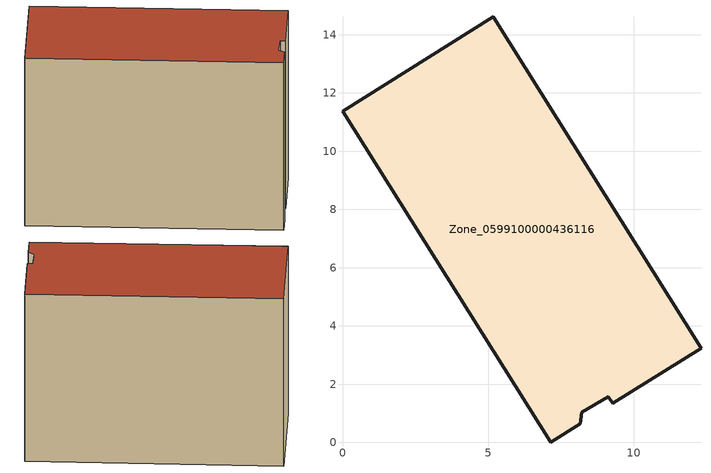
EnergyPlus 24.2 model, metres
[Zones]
Zone_0599100000436116
 floor ground (C_G): 12.31,3.24 9.28,1.34 9.13,1.57 8.21,1.03 8.16,0.64 7.14,0 0,11.37 5.18,14.62 z0
 wall outside (C_F): 9.28,1.34 12.31,3.24 5.18,14.62 0,11.37 7.14,0 8.16,0.64 8.21,1.03 9.13,1.57 9.28,1.34 z0:9.65
 roof outside (C_R): 8.21,1.03 9.13,1.57 9.28,1.34 12.31,3.24 5.18,14.62 0,11.37 7.14,0 8.16,0.64 z9.65
[BUILDING]
Pand.0599100000436116: North Axis=0; Terrain=City; Loads Convergence Tolerance Value=0.04; Temperature Convergence Tolerance Value=0.4; Solar Distribution=FullExterior; Maximum Number of Warmup Days=25; Minimum Number of Warmup Days=1
[Site:Location]
Rotterdam.The.Hague.AP_ZH_NLD Design_Conditions: Latitude=51.96; Longitude=4.45; Time Zone=1; Elevation=-4.5
[SITE:GROUNDTEMPERATURE:BUILDINGSURFACE]
18, 18, 18, 18, 18, 18, 18, 18, 18, 18, 18, 18
[MATERIAL] Thermal Absorptance=0.9; Solar Absorptance=0.7; Visible Absorptance=0.7
Name | Roughness | Thickness | Conductivity | Density | Specific Heat
G.TI.2006-2014 | MediumSmooth | 0.15 | 0.06 | 540 | 1210
F.TI.2006-2014 | Rough | 0.3 | 0.12 | 1920 | 840
R.TI.2006-2014 | MediumRough | 0.2 | 0.08 | 1500 | 1000
[CONSTRUCTION]
C_G: G.TI.2006-2014
C_F: F.TI.2006-2014
C_R: R.TI.2006-2014
[ZONE]
Zone_0599100000436116: Type=1; Multiplier=1; Ceiling Height=Autocalculate; Volume=Autocalculate; Floor Area=autocalculate; Part of Total Floor Area=Yes
[ZONEINFILTRATION:DESIGNFLOWRATE]
Infil_Zone_0599100000436116: Zone or ZoneList or Space or SpaceList=Zone_0599100000436116; Schedule=AlwaysOn; Design Flow Rate Calculation Method=Flow/Area; Flow Rate per Floor Area=0.0015; Constant Term Coefficient=1; Temperature Term Coefficient=0; Velocity Term Coefficient=0; Velocity Squared Term Coefficient=0
[HVACTEMPLATE:ZONE:IDEALLOADSAIRSYSTEM]
Zone_0599100000436116: Maximum Heating Supply Air Temperature=50; Minimum Cooling Supply Air Temperature=13; Maximum Heating Supply Air Humidity Ratio=0.0156; Minimum Cooling Supply Air Humidity Ratio=0.0077; Heating Limit=NoLimit; Cooling Limit=NoLimit; Dehumidification Control Type=ConstantSensibleHeatRatio; Cooling Sensible Heat Ratio=0.7; Dehumidification Setpoint=60; Humidification Control Type=None; Humidification Setpoint=30; Outdoor Air Method=None; Outdoor Air Flow Rate per Person=0.00944; Outdoor Air Flow Rate per Zone Floor Area=0; Outdoor Air Flow Rate per Zone=0; Demand Controlled Ventilation Type=None; Outdoor Air Economizer Type=NoEconomizer; Heat Recovery Type=None; Sensible Heat Recovery Effectiveness=0.7; Latent Heat Recovery Effectiveness=0.65
[ZONECONTROL:THERMOSTAT]
ThermostatControl_Zone_0599100000436116: Zone or ZoneList=Zone_0599100000436116; Control Type Schedule=DualSetpointControlType; Control 1=Thermostat_Zone_0599100000436116; Temperature Difference Between Cutout And Setpoint=0
[THERMOSTATSETPOINT:DUALSETPOINT]
Thermostat_Zone_0599100000436116: Heating Setpoint Temperature Schedule=HeatingSetpoint_Zone_0599100000436116; Cooling Setpoint Temperature Schedule=CoolingSetpoint_Zone_0599100000436116
[SCHEDULE:COMPACT]
HeatingSetpoint_Zone_0599100000436116: Through: 12/31, For: AllDays, Until: 24:00, 21
CoolingSetpoint_Zone_0599100000436116: Through: 12/31, For: AllDays, Until: 24:00, 24
DualSetpointControlType: Through: 12/31, For: AllDays, Until: 24:00, 4
AlwaysOn: Through: 12/31, For: AllDays, Until: 24:00, 1
